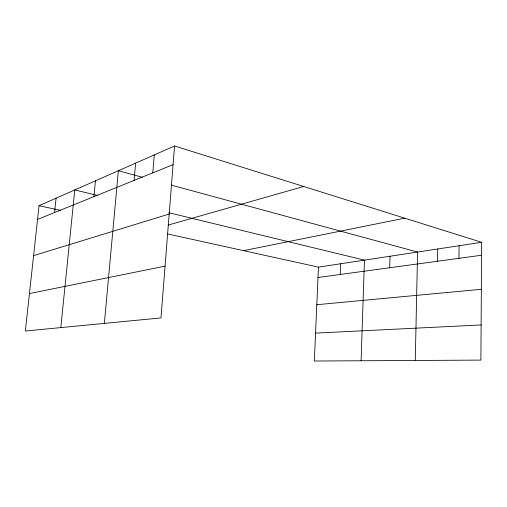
<?xml version="1.0" encoding="UTF-8"?>
<svg xmlns="http://www.w3.org/2000/svg" width="507" height="507" viewBox="0 0 507 507"><rect width="100%" height="100%" fill="white"/><g stroke="black" fill="none" stroke-linecap="round" stroke-linejoin="round"><path stroke-width="0.76" d="M481.65 242.302L480.889 360.103L314.346 361.022L318.459 267.138L481.65 242.302L174.554 145.978L39.058 205.671L25.35 331.027L160.979 317.921L174.554 145.978M458.943 258.323L459.089 245.737M437.56 261.232L437.763 248.981M415.277 360.464L417.572 252.055L171.093 185.068M389.706 267.74L390.022 256.244M361.098 360.762L364.451 260.135L168.964 212.756M340.241 274.477L340.66 263.76M152.791 172.849L154.293 154.908M134.102 180.403L135.616 163.134M104.36 323.39L118.353 170.739L142.448 177.285M93.903 196.646L95.43 180.834M60.815 327.598L74.776 189.935L97.591 195.461M54.553 212.547L56.074 198.174M37.55 219.417L173.077 164.648M33.595 255.617L169.18 214.043M168.045 225.121L303.706 186.487M29.444 293.559L165.067 266.137M243.537 250.654L404.719 218.175M318.003 277.5L481.568 255.243M316.812 304.713L481.346 289.294M315.569 333.112L481.118 324.943M39.058 205.671L60.688 210.43M167.836 234L318.459 267.138"/></g></svg>
